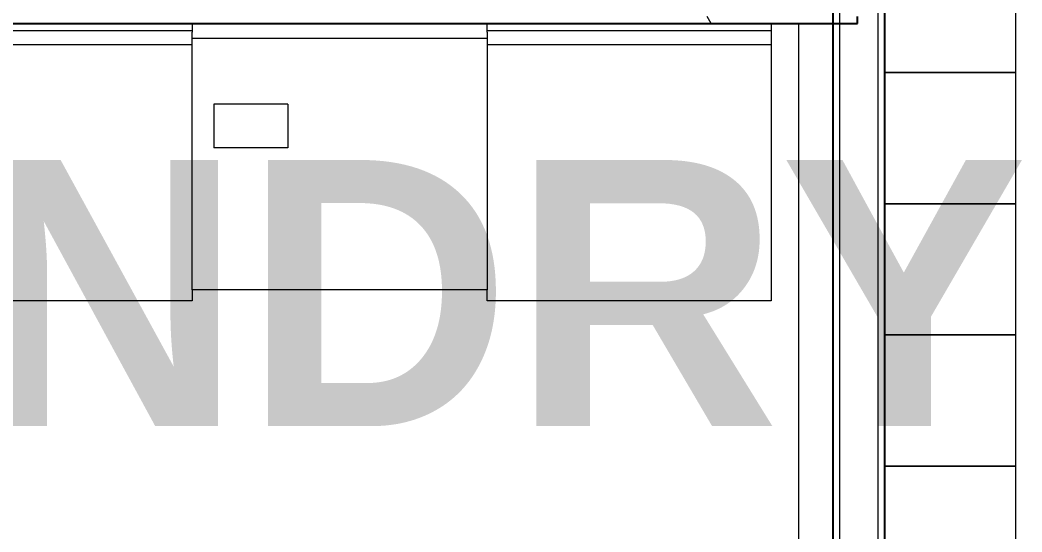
# Model space of a CAD drawing. Header units: inches. Extents: x 25369 to 33161, y -23509 to -20274.
# Drawn here: x 31157.8 to 31249.5, y -22516.7 to -22469.9 of the extents above; entities that cross this region are included whole.
import ezdxf

# ---------------------------------------------------------------- set-up
doc = ezdxf.new("R2010")
doc.units = ezdxf.units.IN
doc.header["$MEASUREMENT"] = 0
for name, color, linetype, lineweight in [('A-AREA', 32, 'Continuous', 9), ('A-WALL', 113, 'Continuous', 9), ('A-WALL-PATT', 111, 'Continuous', 25), ('I-FURN', 30, 'Continuous', 9), ('I-WALL', 2, 'Continuous', 9), ('M-AREA-IDEN', 171, 'Continuous', 9), ('P-SANR-FIXT', 6, 'Continuous', 9), ('Q-SPCQ', 91, 'Continuous', 9)]:
    doc.layers.add(name, color=color, linetype=linetype, lineweight=lineweight)
doc.styles.add('Arial_B', font='arialbd.ttf', dxfattribs={"height": 24.354149})
pattern_1 = [(0, (5929.126, 0), (61.44, 15.36), [2.534, -43.546, 2.534, -43.546, -245.76]), (0, (5929.126, 0), (61.44, 15.36), [-92.16, 2.534, -89.626, 2.534, -43.546, -107.52]), (0, (5929.126, 0), (61.44, 15.36), [-230.4, 2.534, -28.186, 2.534, -74.266]), (120, (5952.166, 7.68), (-44.02215, 45.528601), [2.534, -43.546, 2.534, -43.546, -245.76]), (120, (5952.166, 7.68), (-44.02215, 45.528601), [-92.16, 2.534, -89.626, 2.534, -43.546, -107.52]), (120, (5952.166, 7.68), (-44.02215, 45.528601), [-230.4, 2.534, -28.186, 2.534, -74.266]), (240, (5959.846, 38.4), (-17.41785, -60.888601), [2.534, -43.546, 2.534, -43.546, -245.76]), (240, (5959.846, 38.4), (-17.41785, -60.888601), [-92.16, 2.534, -89.626, 2.534, -43.546, -107.52]), (240, (5959.846, 38.4), (-17.41785, -60.888601), [-230.4, 2.534, -28.186, 2.534, -74.266])]

# ---------------------------------------------------------------- blocks, each defined once
blk = doc.blocks.new('Locker-Double Stacked - 12_ x 12_-11070-Overall Floor Plan')
at = {"layer": 'I-FURN', "color": 7}
for p, q in [((6, 6), (-6, 6)), ((-6, 6), (-6, -6)), ((6, -6), (6, 6)), ((-6, -6), (6, -6))]:
    blk.add_line(p, q, dxfattribs=at)
blk = doc.blocks.new('Locker Rooms and Restrooms_rvt-2-Overall Floor Plan')
at = {"layer": 'A-WALL-PATT', "lineweight": 9}
h = blk.add_hatch(dxfattribs=at)
h.set_pattern_fill('FP_15', style=0, pattern_type=2)
h.set_pattern_definition(pattern_1)
h.paths.add_polyline_path([(25266.046, -22470.178), (25305.265, -22470.178), (25305.265, -22466.053), (25304.64, -22466.053), (25304.64, -22469.553), (25266.046, -22469.553)], flags=0)
at = {"layer": 'I-WALL', "color": 250, "lineweight": 25}
for p, q in [((25305.265, -22470.178), (25305.265, -22469.553)), ((25172.14, -22470.178), (25266.046, -22470.178)), ((25266.046, -22470.178), (25305.265, -22470.178))]:
    blk.add_line(p, q, dxfattribs=at)
at = {"lineweight": 9, "rotation": 270}
for p in [(25313.765, -22468.678), (25313.765, -22480.678), (25313.765, -22492.678), (25313.765, -22504.678), (25313.765, -22516.678)]:
    blk.add_blockref('Locker-Double Stacked - 12_ x 12_-11070-Overall Floor Plan', p, dxfattribs=at)
blk = doc.blocks.new('Washing Machine - 26_x26_ - Private-670433-Overall Floor Plan')
at = {"layer": 'P-SANR-FIXT'}
for p, q in [((0.625, 13), (1.313, 13)), ((1.313, 13), (2.594, 13)), ((1.313, 13), (1.313, -13)), ((2.594, 13), (26, 13)), ((2.594, 13), (2.594, -13)), ((26, 13), (26, -13)), ((1.313, -13), (0.625, -13)), ((1.409, -13), (1.313, -13)), ((26, -13), (25, -13))]:
    blk.add_line(p, q, dxfattribs=at)
blk = doc.blocks.new('Dryer - 27_ x 25_ x 35_-670434-Overall Floor Plan')
at = {"layer": 'Q-SPCQ'}
for p, q in [((1.421, 0.112), (28.421, 0.112)), ((1.421, -23.479), (1.421, 0.112)), ((28.421, 0.112), (28.421, -23.479)), ((19.671, -12.888), (26.421, -12.888)), ((19.671, -16.888), (19.671, -12.888)), ((26.421, -16.888), (26.421, -12.888)), ((19.671, -16.888), (26.421, -16.888)), ((1.421, -22.888), (28.421, -22.888))]:
    blk.add_line(p, q, dxfattribs=at)
blk = doc.blocks.new('Washing Machine - 26_x26_ - Private-V9-Overall Floor Plan')
at = {"layer": 'P-SANR-FIXT'}
for p, q in [((0.625, 13), (1.313, 13)), ((1.313, 13), (1.409, 13)), ((1.313, 13), (1.313, -13)), ((2.594, 13), (2.594, -13)), ((25, 13), (26, 13)), ((26, 13), (26, -13)), ((1.313, -13), (0.625, -13)), ((1.409, -13), (1.313, -13)), ((26, -13), (25, -13))]:
    blk.add_line(p, q, dxfattribs=at)

msp = doc.modelspace()

# ---------------------------------------------------------------- hatches: boundary and pattern name
at = {"layer": 'A-WALL-PATT', "lineweight": 9}
h = msp.add_hatch(dxfattribs=at)
h.set_pattern_fill('FP_15', color=256, style=0, pattern_type=2)
h.set_pattern_definition(pattern_1)
h.paths.add_polyline_path([(31232.142, -22787.303), (31232.767, -22787.303), (31232.767, -22561.053), (31232.142, -22561.053), (31232.142, -22786.553)], flags=0)
h.paths.add_polyline_path([(31232.142, -22557.553), (31232.767, -22557.553), (31232.767, -22369.553), (31232.142, -22369.553), (31232.142, -22556.928)], flags=0)
h = msp.add_hatch(dxfattribs=at)
h.set_pattern_fill('FP_15', color=256, style=0, pattern_type=2)
h.set_pattern_definition(pattern_1)
h.paths.add_polyline_path([(31236.892, -22787.303), (31236.865, -22768.759), (31236.267, -22768.759), (31236.267, -22787.303)], flags=0)
h.paths.add_polyline_path([(31236.864, -22767.959), (31236.892, -22767.959), (31236.892, -22369.553), (31236.267, -22369.553), (31236.267, -22767.959)], flags=0)

# ---------------------------------------------------------------- linework, layer by layer
at = {"layer": 'A-AREA'}
msp.add_line((31229.017, -22470.178), (31229.017, -22556.928), dxfattribs=at)
at = {"layer": 'A-WALL'}
for p, q in [((31236.267, -22369.553), (31236.267, -22767.959)), ((31232.767, -22370.303), (31232.767, -22557.553))]:
    msp.add_line(p, q, dxfattribs=at)
at = {"layer": 'I-WALL', "lineweight": 25}
for p, q in [((31232.142, -22370.303), (31232.142, -22556.928)), ((31236.892, -22767.959), (31236.892, -22370.303))]:
    msp.add_line(p, q, dxfattribs=at)

# ---------------------------------------------------------------- block references
at = {"lineweight": 5}
msp.add_blockref('Locker Rooms and Restrooms_rvt-2-Overall Floor Plan', (5929.126, 0), dxfattribs=at)
at = {"layer": 'P-SANR-FIXT', "rotation": 270}
for name, p in [('Washing Machine - 26_x26_ - Private-V9-Overall Floor Plan', (31160.517, -22469.553)), ('Washing Machine - 26_x26_ - Private-670433-Overall Floor Plan', (31213.517, -22469.553))]:
    msp.add_blockref(name, p, dxfattribs=at)
at = {"layer": 'Q-SPCQ', "rotation": 180}
msp.add_blockref('Dryer - 27_ x 25_ x 35_-670434-Overall Floor Plan', (31201.937, -22494.441), dxfattribs=at)

# ---------------------------------------------------------------- texts
at = {"layer": 'M-AREA-IDEN', "insert": (31166.85, -22482.67), "char_height": 24.3541, "width": 192.096, "attachment_point": 2, "line_spacing_factor": 0.938532, "style": 'Arial_B'}
msp.add_mtext('LAUNDRY\\PROOM', dxfattribs=at)

doc.saveas('drawing.dxf')
